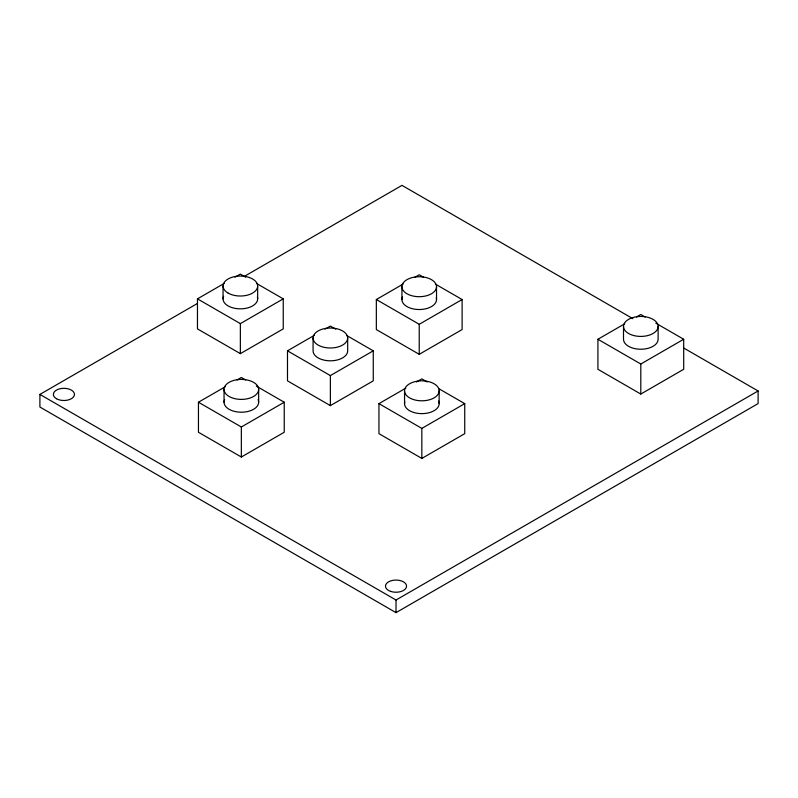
<?xml version="1.0" encoding="UTF-8"?>
<svg xmlns="http://www.w3.org/2000/svg" width="798" height="798" viewBox="0 0 798 798"><rect width="100%" height="100%" fill="white"/><g stroke="black" fill="none" stroke-linecap="round" stroke-linejoin="round"><path stroke-width="1.2" d="M256.437 283.38L283.24 298.861L283.24 328.886L240.358 353.644L197.465 328.886L197.465 298.861L224.268 283.38M234.991 277.185L240.358 274.093L245.714 277.185M683.637 347.978L758.1 390.97L758.1 403.589L396.017 612.635L39.9 407.03L39.9 394.411L197.236 303.579M244.647 276.198L401.983 185.365L632.914 318.701M197.465 298.861L240.358 323.619L283.24 298.861M256.358 386.132L284.238 402.232L284.238 432.257L241.345 457.025L198.453 432.257L198.453 402.232L225.265 386.751M237.056 379.948L241.345 377.474L245.634 379.948M346.462 335.35L373.264 350.831L373.264 380.855L330.372 405.623L287.489 380.855L287.489 350.831L314.292 335.35M325.015 329.165L330.372 326.073L335.739 329.165M435.309 284.058L462.112 299.529L462.112 329.564L419.229 354.322L376.337 329.564L376.337 299.529L403.14 284.058M414.94 277.245L419.229 274.771L423.519 277.245M198.453 402.232L241.345 426.99L284.238 402.232M287.489 350.831L330.372 375.589L373.264 350.831M376.337 299.529L419.229 324.297L462.112 299.529M439 388.786L464.735 403.638L464.735 433.663L421.843 458.431L378.95 433.663L378.95 403.638L405.763 388.167M416.486 381.973L421.843 378.88L427.209 381.973M378.95 403.638L421.843 428.396L464.735 403.638M655.816 323.16L683.696 339.26L683.696 369.284L640.804 394.052L597.921 369.284L597.921 339.26L624.724 323.779M636.515 316.976L640.804 314.492L645.093 316.976M597.921 339.26L640.804 364.018L683.696 339.26M39.9 394.411L396.017 600.016L758.1 390.97M658.111 326.432A17.307 9.985 0 0 1 632.156 335.08A17.307 9.985 0 0 1 632.156 317.784A17.307 9.985 0 0 1 658.111 326.432L658.111 339.26A17.307 9.985 0 0 1 640.804 349.245A17.307 9.985 0 0 1 623.507 339.26L623.507 326.432M640.804 364.018L640.804 394.052M439.149 390.811A17.307 9.985 0 0 1 413.194 399.469A17.307 9.985 0 0 1 413.194 382.162A17.307 9.985 0 0 1 439.149 390.811L439.149 403.638M436.526 286.711A17.307 9.985 0 0 1 410.571 295.36A17.307 9.985 0 0 1 410.571 278.063A17.307 9.985 0 0 1 436.526 286.711L436.526 299.529M421.843 428.396L421.843 458.431M419.229 324.297L419.229 354.322M404.546 390.811L404.546 403.638M401.923 286.711L401.923 299.529M396.017 600.016L396.017 612.635M347.679 338.003A17.307 9.985 0 0 1 321.724 346.661A17.307 9.985 0 0 1 321.724 329.355A17.307 9.985 0 0 1 347.679 338.003L347.679 350.831A17.307 9.985 0 0 1 330.372 360.816A17.307 9.985 0 0 1 313.075 350.831L313.075 338.003M330.372 375.589L330.372 405.623M258.652 389.404A17.307 9.985 0 0 1 232.697 398.062A17.307 9.985 0 0 1 232.697 380.756A17.307 9.985 0 0 1 258.652 389.404L258.652 402.232M257.654 286.033L257.654 298.861M241.345 426.99L241.345 457.025M240.358 323.619L240.358 353.644M224.048 389.404L224.048 402.232M223.051 286.033L223.051 298.861M257.395 297.115A17.307 9.985 0 0 1 239.6 308.836A17.307 9.985 0 0 1 223.639 296.267M258.063 399.648A17.307 9.985 0 0 1 241.345 412.217A17.307 9.985 0 0 1 224.637 399.648M438.561 401.055A17.307 9.985 0 0 1 422.601 413.623A17.307 9.985 0 0 1 404.805 401.903M436.267 297.794A17.307 9.985 0 0 1 418.471 309.514A17.307 9.985 0 0 1 402.511 296.946M390.751 591.418A10.534 6.085 0 0 0 406.551 586.151A10.534 6.085 0 0 0 390.751 580.884A10.534 6.085 0 0 0 390.751 591.418M56.468 398.711A10.534 6.085 0 0 0 74.094 395.988A10.534 6.085 0 0 0 61.187 388.536A10.534 6.085 0 0 0 56.468 398.711M228.118 293.095A17.307 9.985 0 0 0 257.066 288.617A17.307 9.985 0 0 0 235.879 276.387A17.307 9.985 0 0 0 228.118 293.095"/></g></svg>
